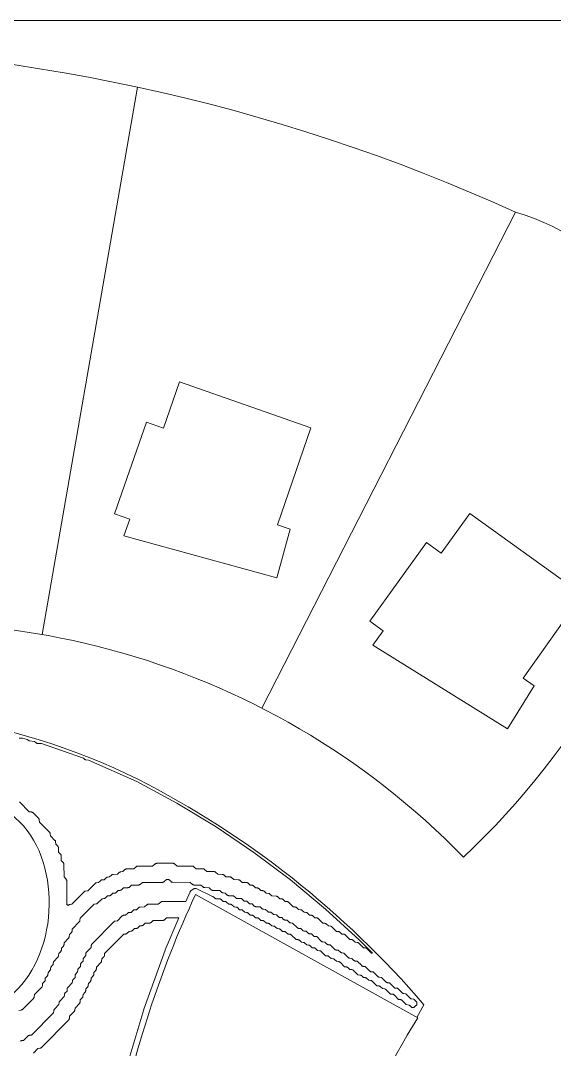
# Model space of a CAD drawing. Header units: inches. Extents: x 36 to 190, y -75 to 56.
# Drawn here: x 43.85 to 49.11, y 45.76 to 55.9 of the extents above; entities that cross this region are included whole.
import ezdxf

# ---------------------------------------------------------------- set-up
doc = ezdxf.new("R2010")
doc.units = ezdxf.units.IN
doc.layers.add('01_ORIGINAL_CAD', color=7, linetype='Continuous', lineweight=20)
doc.layers.add('02_APPROVED_PDF_OUTLINES', color=7, linetype='Continuous', lineweight=15)

# ---------------------------------------------------------------- blocks, each defined once
blk = doc.blocks.new('01_SCALLOP')
at = {"layer": '01_ORIGINAL_CAD'}
blk.add_line((36.248, 55.9), (71.442, 55.9), dxfattribs=at)
for points in [[(45, 55.245), (44.06, 49.85)], [(48.726, 54.013), (46.225, 49.126)]]:
    blk.add_lwpolyline(points, dxfattribs=at)
for points in [[(46.381, 50.933), (46.709, 51.889), (45.415, 52.34), (45.257, 51.885), (45.088, 51.944), (44.773, 51.041), (44.923, 50.989), (44.866, 50.824), (46.374, 50.409), (46.506, 50.889)], [(48.804, 49.422), (49.389, 50.246), (48.277, 51.045), (47.995, 50.654), (47.85, 50.758), (47.292, 49.982), (47.421, 49.889), (47.319, 49.747), (48.648, 48.921), (48.911, 49.345)]]:
    blk.add_lwpolyline(points, close=True, dxfattribs=at)
for points in [[(44.283, 37.084, 0.090917), (40.931, 45.968, -0.652582), (40.931, 49.011, -0.158741), (45.004, 48.425, -0.098355), (47.824, 46.203), (47.755, 46.078)], [(47.087, 44.63, -0.062406), (47.763, 46.073), (45.572, 47.29, 0.058367), (44.801, 44.944, 0.058367)]]:
    blk.add_lwpolyline(points, format="xyb", dxfattribs=at)
for centre, radius, start, end in [((41.139, 37.317), 18.339, 65.5622, 90.1344), ((48.026, 51.672), 2.444, 0.7167, 73.3418), ((43.034, 53.196), 7.583, 313.0815, 348.6437), ((42.751, 42.34), 7.624, 44.2289, 105.6047)]:
    blk.add_arc(centre, radius, start, end, dxfattribs=at)
at = {"layer": '02_APPROVED_PDF_OUTLINES'}
for points in [[(43.832, 48.831), (43.865, 48.831), (43.911, 48.818), (43.923, 48.809), (43.925, 48.808), (43.928, 48.806), (43.932, 48.805), (43.935, 48.804), (43.984, 48.798), (44.001, 48.783), (44.004, 48.781), (44.007, 48.78), (44.011, 48.778), (44.014, 48.778), (44.018, 48.777), (44.055, 48.777), (44.467, 48.632), (44.476, 48.624), (44.479, 48.622), (44.481, 48.62), (44.484, 48.619), (44.487, 48.618), (44.49, 48.618), (44.516, 48.614), (44.993, 48.403), (45.389, 48.188), (45.775, 47.955), (46.148, 47.703), (46.508, 47.433), (46.854, 47.146), (47.186, 46.842), (47.316, 46.712), (47.307, 46.712), (47.262, 46.756), (47.26, 46.758), (47.257, 46.76), (47.254, 46.762), (47.25, 46.763), (47.247, 46.763), (47.227, 46.765), (47.183, 46.81), (47.18, 46.812), (47.177, 46.814), (47.174, 46.815), (47.171, 46.816), (47.167, 46.817), (47.147, 46.819), (47.127, 46.838), (47.124, 46.841), (47.121, 46.843), (47.117, 46.844), (47.114, 46.845), (47.11, 46.845), (47.094, 46.846), (47.047, 46.892), (47.045, 46.894), (47.042, 46.895), (47.04, 46.897), (47.037, 46.898), (47.034, 46.899), (47.031, 46.899), (47.014, 46.9), (46.994, 46.919), (46.991, 46.921), (46.988, 46.923), (46.985, 46.924), (46.981, 46.925), (46.978, 46.926), (46.961, 46.926), (46.917, 46.971), (46.914, 46.973), (46.911, 46.975), (46.908, 46.976), (46.905, 46.977), (46.902, 46.978), (46.882, 46.98), (46.861, 46.999), (46.858, 47.002), (46.855, 47.003), (46.852, 47.005), (46.848, 47.006), (46.845, 47.006), (46.828, 47.007), (46.784, 47.051), (46.782, 47.053), (46.779, 47.055), (46.775, 47.057), (46.772, 47.058), (46.769, 47.058), (46.749, 47.06), (46.728, 47.08), (46.725, 47.082), (46.722, 47.084), (46.719, 47.085), (46.715, 47.086), (46.712, 47.087), (46.695, 47.087), (46.675, 47.106), (46.672, 47.109), (46.669, 47.111), (46.666, 47.112), (46.662, 47.113), (46.659, 47.113), (46.642, 47.114), (46.622, 47.133), (46.619, 47.136), (46.616, 47.137), (46.613, 47.139), (46.609, 47.14), (46.606, 47.14), (46.589, 47.141), (46.568, 47.16), (46.566, 47.162), (46.563, 47.164), (46.559, 47.166), (46.556, 47.166), (46.552, 47.167), (46.536, 47.168), (46.492, 47.212), (46.489, 47.214), (46.486, 47.216), (46.483, 47.217), (46.48, 47.219), (46.476, 47.219), (46.456, 47.221), (46.436, 47.24), (46.433, 47.243), (46.43, 47.245), (46.427, 47.246), (46.423, 47.247), (46.42, 47.247), (46.403, 47.248), (46.382, 47.267), (46.38, 47.269), (46.378, 47.271), (46.375, 47.272), (46.372, 47.273), (46.369, 47.274), (46.366, 47.274), (46.323, 47.275), (46.306, 47.292), (46.303, 47.295), (46.3, 47.296), (46.297, 47.298), (46.294, 47.299), (46.29, 47.299), (46.27, 47.301), (46.25, 47.321), (46.247, 47.323), (46.244, 47.325), (46.241, 47.326), (46.237, 47.327), (46.234, 47.328), (46.217, 47.328), (46.197, 47.348), (46.194, 47.35), (46.191, 47.352), (46.187, 47.353), (46.184, 47.354), (46.18, 47.355), (46.164, 47.355), (46.143, 47.374), (46.141, 47.377), (46.138, 47.379), (46.134, 47.38), (46.131, 47.381), (46.127, 47.381), (46.111, 47.382), (46.09, 47.401), (46.088, 47.403), (46.085, 47.405), (46.083, 47.406), (46.08, 47.407), (46.077, 47.408), (46.074, 47.408), (46.031, 47.409), (46.011, 47.428), (46.008, 47.43), (46.006, 47.432), (46.003, 47.433), (46, 47.434), (45.997, 47.435), (45.994, 47.435), (45.951, 47.436), (45.931, 47.455), (45.929, 47.457), (45.926, 47.458), (45.923, 47.46), (45.92, 47.461), (45.917, 47.461), (45.914, 47.462), (45.871, 47.463), (45.851, 47.482), (45.849, 47.484), (45.846, 47.485), (45.843, 47.487), (45.841, 47.488), (45.838, 47.488), (45.835, 47.488), (45.791, 47.489), (45.768, 47.51), (45.766, 47.512), (45.763, 47.513), (45.76, 47.514), (45.758, 47.515), (45.755, 47.516), (45.752, 47.516), (45.685, 47.516), (45.662, 47.537), (45.659, 47.538), (45.657, 47.54), (45.654, 47.541), (45.651, 47.542), (45.648, 47.543), (45.645, 47.543), (45.578, 47.543), (45.556, 47.563), (45.553, 47.565), (45.551, 47.567), (45.548, 47.568), (45.545, 47.569), (45.542, 47.569), (45.539, 47.57), (45.392, 47.57), (45.366, 47.591), (45.363, 47.593), (45.36, 47.595), (45.357, 47.596), (45.354, 47.596), (45.35, 47.597), (45.191, 47.597), (45.187, 47.596), (45.184, 47.596), (45.181, 47.594), (45.178, 47.593), (45.175, 47.591), (45.149, 47.57), (45.002, 47.569), (44.999, 47.569), (44.996, 47.568), (44.993, 47.568), (44.991, 47.566), (44.988, 47.565), (44.986, 47.563), (44.963, 47.543), (44.893, 47.541), (44.89, 47.541), (44.887, 47.541), (44.884, 47.54), (44.881, 47.538), (44.878, 47.537), (44.876, 47.535), (44.855, 47.515), (44.835, 47.513), (44.832, 47.513), (44.829, 47.511), (44.826, 47.51), (44.823, 47.508), (44.82, 47.506), (44.803, 47.489), (44.76, 47.488), (44.757, 47.487), (44.754, 47.487), (44.751, 47.486), (44.748, 47.484), (44.746, 47.483), (44.743, 47.481), (44.723, 47.462), (44.706, 47.461), (44.703, 47.46), (44.699, 47.459), (44.696, 47.458), (44.693, 47.456), (44.69, 47.454), (44.67, 47.435), (44.653, 47.434), (44.65, 47.433), (44.646, 47.433), (44.643, 47.431), (44.64, 47.429), (44.637, 47.427), (44.617, 47.407), (44.597, 47.406), (44.593, 47.405), (44.59, 47.404), (44.587, 47.402), (44.584, 47.401), (44.581, 47.398), (44.51, 47.326), (44.487, 47.323), (44.484, 47.322), (44.481, 47.321), (44.478, 47.32), (44.475, 47.318), (44.473, 47.316), (44.352, 47.193), (44.335, 47.192), (44.332, 47.192), (44.328, 47.191), (44.325, 47.189), (44.322, 47.188), (44.319, 47.185), (44.316, 47.182), (44.312, 47.185), (44.309, 47.188), (44.306, 47.189), (44.303, 47.191), (44.303, 47.191), (44.302, 47.425), (44.302, 47.428), (44.301, 47.432), (44.3, 47.435), (44.298, 47.438), (44.296, 47.441), (44.276, 47.464), (44.275, 47.586), (44.275, 47.589), (44.274, 47.593), (44.273, 47.596), (44.271, 47.599), (44.269, 47.602), (44.248, 47.625), (44.247, 47.669), (44.247, 47.672), (44.247, 47.675), (44.246, 47.678), (44.244, 47.681), (44.243, 47.684), (44.241, 47.686), (44.222, 47.706), (44.221, 47.75), (44.221, 47.753), (44.22, 47.756), (44.219, 47.759), (44.218, 47.762), (44.216, 47.764), (44.214, 47.766), (44.194, 47.787), (44.193, 47.808), (44.192, 47.811), (44.191, 47.814), (44.19, 47.818), (44.188, 47.821), (44.186, 47.823), (44.141, 47.868), (44.139, 47.888), (44.139, 47.892), (44.138, 47.895), (44.136, 47.898), (44.135, 47.901), (44.132, 47.904), (44.034, 48.003), (44.031, 48.026), (44.03, 48.029), (44.029, 48.032), (44.028, 48.035), (44.026, 48.038), (44.024, 48.04), (43.968, 48.096), (43.966, 48.098), (43.963, 48.1), (43.96, 48.101), (43.956, 48.102), (43.953, 48.103), (43.933, 48.105), (43.838, 48.201)], [(43.831, 46.148), (43.854, 46.151), (43.857, 46.152), (43.86, 46.153), (43.863, 46.155), (43.866, 46.156), (43.868, 46.159), (43.974, 46.266), (43.976, 46.268), (43.978, 46.271), (43.98, 46.274), (43.981, 46.277), (43.981, 46.28), (43.984, 46.303), (44.056, 46.376), (44.058, 46.378), (44.06, 46.381), (44.061, 46.384), (44.062, 46.388), (44.063, 46.391), (44.064, 46.412), (44.084, 46.433), (44.086, 46.435), (44.088, 46.438), (44.089, 46.442), (44.09, 46.445), (44.09, 46.449), (44.091, 46.466), (44.11, 46.486), (44.112, 46.489), (44.114, 46.492), (44.116, 46.495), (44.117, 46.499), (44.117, 46.502), (44.118, 46.519), (44.137, 46.54), (44.139, 46.543), (44.141, 46.546), (44.142, 46.549), (44.143, 46.552), (44.143, 46.556), (44.144, 46.573), (44.163, 46.594), (44.165, 46.596), (44.167, 46.599), (44.169, 46.603), (44.169, 46.606), (44.17, 46.61), (44.171, 46.626), (44.214, 46.671), (44.217, 46.674), (44.218, 46.677), (44.22, 46.68), (44.221, 46.683), (44.221, 46.687), (44.223, 46.707), (44.243, 46.728), (44.245, 46.731), (44.247, 46.734), (44.248, 46.737), (44.249, 46.74), (44.249, 46.744), (44.25, 46.761), (44.269, 46.782), (44.271, 46.784), (44.273, 46.787), (44.274, 46.791), (44.275, 46.794), (44.276, 46.798), (44.276, 46.814), (44.32, 46.859), (44.322, 46.862), (44.324, 46.865), (44.326, 46.868), (44.327, 46.871), (44.327, 46.874), (44.329, 46.895), (44.348, 46.916), (44.351, 46.919), (44.352, 46.922), (44.354, 46.925), (44.355, 46.928), (44.355, 46.932), (44.356, 46.949), (44.426, 47.02), (44.428, 47.023), (44.43, 47.026), (44.431, 47.029), (44.432, 47.032), (44.433, 47.036), (44.435, 47.056), (44.572, 47.195), (44.592, 47.197), (44.595, 47.197), (44.598, 47.198), (44.602, 47.2), (44.605, 47.202), (44.607, 47.204), (44.651, 47.248), (44.667, 47.249), (44.671, 47.249), (44.675, 47.25), (44.678, 47.252), (44.681, 47.253), (44.684, 47.256), (44.704, 47.275), (44.721, 47.276), (44.724, 47.276), (44.728, 47.277), (44.731, 47.279), (44.734, 47.28), (44.737, 47.283), (44.757, 47.302), (44.774, 47.303), (44.777, 47.303), (44.781, 47.304), (44.784, 47.305), (44.787, 47.307), (44.79, 47.31), (44.81, 47.329), (44.827, 47.33), (44.83, 47.33), (44.834, 47.331), (44.837, 47.332), (44.84, 47.334), (44.843, 47.336), (44.863, 47.355), (44.906, 47.356), (44.909, 47.357), (44.912, 47.357), (44.915, 47.358), (44.917, 47.36), (44.92, 47.361), (44.922, 47.363), (44.942, 47.382), (45.008, 47.382), (45.011, 47.383), (45.014, 47.383), (45.017, 47.384), (45.02, 47.385), (45.023, 47.387), (45.025, 47.389), (45.048, 47.409), (45.247, 47.409), (45.25, 47.41), (45.253, 47.41), (45.256, 47.411), (45.259, 47.412), (45.261, 47.414), (45.264, 47.416), (45.287, 47.436), (45.308, 47.436), (45.331, 47.416), (45.333, 47.414), (45.336, 47.412), (45.339, 47.411), (45.341, 47.41), (45.344, 47.41), (45.347, 47.41), (45.52, 47.409), (45.543, 47.389), (45.546, 47.387), (45.548, 47.386), (45.551, 47.385), (45.554, 47.384), (45.557, 47.383), (45.56, 47.383), (45.626, 47.383), (45.646, 47.364), (45.648, 47.362), (45.651, 47.36), (45.654, 47.359), (45.657, 47.358), (45.66, 47.357), (45.663, 47.357), (45.706, 47.356), (45.726, 47.337), (45.728, 47.335), (45.731, 47.333), (45.734, 47.332), (45.736, 47.331), (45.74, 47.33), (45.743, 47.33), (45.812, 47.329), (45.829, 47.312), (45.832, 47.31), (45.835, 47.308), (45.838, 47.306), (45.841, 47.305), (45.844, 47.305), (45.864, 47.303), (45.885, 47.283), (45.887, 47.282), (45.89, 47.28), (45.893, 47.279), (45.896, 47.278), (45.899, 47.277), (45.902, 47.277), (45.945, 47.276), (45.968, 47.255), (45.971, 47.253), (45.973, 47.252), (45.976, 47.251), (45.979, 47.25), (45.982, 47.249), (45.985, 47.249), (46.024, 47.249), (46.041, 47.232), (46.044, 47.229), (46.047, 47.228), (46.05, 47.226), (46.053, 47.225), (46.057, 47.225), (46.077, 47.223), (46.098, 47.203), (46.1, 47.201), (46.103, 47.199), (46.107, 47.198), (46.11, 47.197), (46.114, 47.196), (46.13, 47.196), (46.151, 47.176), (46.153, 47.174), (46.156, 47.173), (46.158, 47.171), (46.161, 47.17), (46.164, 47.17), (46.167, 47.169), (46.21, 47.169), (46.227, 47.151), (46.23, 47.149), (46.233, 47.147), (46.236, 47.146), (46.239, 47.145), (46.243, 47.144), (46.263, 47.142), (46.284, 47.123), (46.286, 47.12), (46.289, 47.119), (46.293, 47.117), (46.296, 47.116), (46.3, 47.116), (46.316, 47.115), (46.334, 47.098), (46.336, 47.095), (46.339, 47.094), (46.342, 47.092), (46.346, 47.091), (46.349, 47.091), (46.369, 47.089), (46.39, 47.069), (46.393, 47.067), (46.396, 47.065), (46.399, 47.064), (46.402, 47.063), (46.406, 47.062), (46.422, 47.062), (46.44, 47.044), (46.443, 47.042), (46.446, 47.04), (46.449, 47.039), (46.452, 47.038), (46.455, 47.037), (46.475, 47.035), (46.496, 47.016), (46.499, 47.013), (46.502, 47.011), (46.505, 47.01), (46.509, 47.009), (46.512, 47.009), (46.529, 47.008), (46.576, 46.962), (46.578, 46.96), (46.58, 46.959), (46.583, 46.957), (46.586, 46.956), (46.589, 46.955), (46.592, 46.955), (46.609, 46.954), (46.629, 46.935), (46.632, 46.933), (46.635, 46.931), (46.638, 46.93), (46.642, 46.929), (46.645, 46.928), (46.662, 46.928), (46.682, 46.908), (46.685, 46.906), (46.688, 46.904), (46.691, 46.903), (46.695, 46.902), (46.698, 46.901), (46.715, 46.901), (46.735, 46.882), (46.738, 46.879), (46.741, 46.877), (46.744, 46.876), (46.748, 46.875), (46.751, 46.875), (46.768, 46.874), (46.812, 46.83), (46.815, 46.827), (46.818, 46.826), (46.821, 46.824), (46.824, 46.823), (46.827, 46.823), (46.847, 46.821), (46.868, 46.801), (46.871, 46.799), (46.874, 46.797), (46.877, 46.796), (46.881, 46.795), (46.884, 46.794), (46.901, 46.794), (46.945, 46.749), (46.947, 46.747), (46.95, 46.745), (46.954, 46.744), (46.957, 46.743), (46.96, 46.742), (46.98, 46.74), (47.001, 46.721), (47.004, 46.718), (47.007, 46.717), (47.01, 46.715), (47.014, 46.714), (47.017, 46.714), (47.034, 46.713), (47.078, 46.669), (47.08, 46.667), (47.083, 46.665), (47.086, 46.663), (47.09, 46.662), (47.093, 46.662), (47.113, 46.66), (47.134, 46.64), (47.137, 46.638), (47.14, 46.636), (47.143, 46.635), (47.147, 46.634), (47.15, 46.633), (47.166, 46.633), (47.211, 46.589), (47.213, 46.586), (47.216, 46.584), (47.219, 46.583), (47.223, 46.582), (47.226, 46.581), (47.246, 46.58), (47.29, 46.535), (47.293, 46.533), (47.296, 46.531), (47.299, 46.529), (47.302, 46.528), (47.306, 46.528), (47.325, 46.526), (47.37, 46.481), (47.373, 46.479), (47.376, 46.477), (47.379, 46.476), (47.382, 46.475), (47.386, 46.474), (47.405, 46.472), (47.45, 46.428), (47.452, 46.425), (47.455, 46.423), (47.459, 46.422), (47.462, 46.421), (47.465, 46.42), (47.485, 46.419), (47.53, 46.374), (47.532, 46.372), (47.535, 46.37), (47.538, 46.368), (47.542, 46.367), (47.545, 46.367), (47.565, 46.365), (47.609, 46.32), (47.612, 46.318), (47.615, 46.316), (47.618, 46.315), (47.621, 46.314), (47.625, 46.313), (47.644, 46.311), (47.689, 46.267), (47.692, 46.265), (47.695, 46.263), (47.698, 46.261), (47.701, 46.26), (47.704, 46.26), (47.724, 46.258), (47.755, 46.227), (47.755, 46.2), (47.754, 46.199), (47.75, 46.198), (47.748, 46.197), (47.745, 46.195), (47.742, 46.193), (47.725, 46.176), (47.706, 46.176), (47.688, 46.193), (47.686, 46.195), (47.683, 46.197), (47.68, 46.198), (47.677, 46.199), (47.648, 46.207), (47.609, 46.246), (47.606, 46.249), (47.603, 46.251), (47.6, 46.252), (47.597, 46.253), (47.593, 46.254), (47.573, 46.255), (47.529, 46.3), (47.526, 46.302), (47.523, 46.304), (47.52, 46.306), (47.517, 46.307), (47.513, 46.307), (47.494, 46.309), (47.449, 46.354), (47.446, 46.356), (47.444, 46.358), (47.44, 46.359), (47.437, 46.36), (47.434, 46.361), (47.414, 46.363), (47.393, 46.382), (47.39, 46.385), (47.387, 46.386), (47.384, 46.388), (47.38, 46.389), (47.377, 46.389), (47.36, 46.39), (47.313, 46.436), (47.311, 46.438), (47.309, 46.439), (47.306, 46.441), (47.303, 46.442), (47.3, 46.442), (47.297, 46.443), (47.28, 46.444), (47.26, 46.463), (47.257, 46.465), (47.254, 46.467), (47.251, 46.468), (47.247, 46.469), (47.244, 46.47), (47.227, 46.47), (47.207, 46.49), (47.204, 46.492), (47.201, 46.494), (47.198, 46.495), (47.194, 46.496), (47.191, 46.496), (47.174, 46.497), (47.13, 46.541), (47.128, 46.544), (47.125, 46.545), (47.121, 46.547), (47.118, 46.548), (47.115, 46.549), (47.095, 46.55), (47.074, 46.57), (47.071, 46.572), (47.068, 46.574), (47.065, 46.575), (47.061, 46.576), (47.058, 46.577), (47.041, 46.578), (46.997, 46.622), (46.995, 46.624), (46.992, 46.626), (46.989, 46.627), (46.985, 46.628), (46.982, 46.629), (46.962, 46.631), (46.941, 46.65), (46.938, 46.653), (46.935, 46.655), (46.932, 46.656), (46.929, 46.657), (46.925, 46.657), (46.908, 46.658), (46.888, 46.677), (46.885, 46.679), (46.882, 46.681), (46.879, 46.683), (46.875, 46.684), (46.872, 46.684), (46.855, 46.685), (46.811, 46.729), (46.809, 46.731), (46.806, 46.733), (46.803, 46.735), (46.799, 46.736), (46.796, 46.736), (46.776, 46.738), (46.755, 46.758), (46.752, 46.76), (46.749, 46.762), (46.746, 46.763), (46.743, 46.764), (46.739, 46.764), (46.722, 46.765), (46.702, 46.784), (46.699, 46.787), (46.696, 46.789), (46.693, 46.79), (46.689, 46.791), (46.686, 46.791), (46.669, 46.792), (46.649, 46.811), (46.646, 46.813), (46.643, 46.815), (46.64, 46.817), (46.636, 46.818), (46.633, 46.818), (46.616, 46.819), (46.596, 46.838), (46.593, 46.84), (46.59, 46.842), (46.587, 46.844), (46.583, 46.844), (46.58, 46.845), (46.563, 46.846), (46.519, 46.89), (46.516, 46.892), (46.513, 46.894), (46.51, 46.895), (46.507, 46.896), (46.504, 46.897), (46.484, 46.899), (46.463, 46.918), (46.46, 46.921), (46.457, 46.923), (46.454, 46.924), (46.45, 46.925), (46.447, 46.925), (46.43, 46.926), (46.41, 46.945), (46.407, 46.947), (46.404, 46.949), (46.401, 46.951), (46.397, 46.952), (46.394, 46.952), (46.377, 46.953), (46.356, 46.972), (46.354, 46.974), (46.351, 46.976), (46.347, 46.978), (46.344, 46.978), (46.34, 46.979), (46.324, 46.98), (46.303, 46.999), (46.301, 47.001), (46.298, 47.003), (46.294, 47.004), (46.291, 47.005), (46.287, 47.006), (46.271, 47.006), (46.25, 47.026), (46.247, 47.028), (46.244, 47.03), (46.241, 47.031), (46.238, 47.032), (46.234, 47.032), (46.217, 47.033), (46.197, 47.052), (46.194, 47.055), (46.191, 47.057), (46.188, 47.058), (46.185, 47.059), (46.181, 47.059), (46.164, 47.06), (46.144, 47.079), (46.141, 47.081), (46.138, 47.083), (46.135, 47.085), (46.131, 47.086), (46.128, 47.086), (46.111, 47.087), (46.091, 47.106), (46.088, 47.108), (46.085, 47.11), (46.082, 47.112), (46.078, 47.112), (46.075, 47.113), (46.058, 47.114), (46.038, 47.133), (46.035, 47.135), (46.032, 47.137), (46.029, 47.138), (46.025, 47.139), (46.022, 47.14), (46.005, 47.14), (45.985, 47.16), (45.982, 47.162), (45.979, 47.164), (45.975, 47.165), (45.972, 47.166), (45.968, 47.166), (45.952, 47.167), (45.931, 47.186), (45.929, 47.189), (45.926, 47.191), (45.922, 47.192), (45.919, 47.193), (45.915, 47.193), (45.899, 47.194), (45.878, 47.213), (45.875, 47.216), (45.872, 47.217), (45.869, 47.219), (45.866, 47.22), (45.862, 47.22), (45.845, 47.221), (45.825, 47.24), (45.823, 47.242), (45.82, 47.244), (45.817, 47.245), (45.815, 47.246), (45.812, 47.247), (45.809, 47.247), (45.773, 47.248), (45.743, 47.269), (45.739, 47.271), (45.58, 47.347), (45.577, 47.348), (45.574, 47.349), (45.571, 47.35), (45.568, 47.35), (45.565, 47.349), (45.561, 47.348), (45.558, 47.347), (45.556, 47.346), (45.528, 47.328), (45.525, 47.326), (45.522, 47.323), (45.52, 47.32), (45.519, 47.317), (45.477, 47.221), (45.245, 47.221), (45.241, 47.221), (45.238, 47.22), (45.235, 47.219), (45.232, 47.217), (45.229, 47.215), (45.203, 47.194), (45.109, 47.194), (45.106, 47.193), (45.103, 47.193), (45.1, 47.192), (45.097, 47.191), (45.095, 47.189), (45.092, 47.187), (45.07, 47.167), (45.026, 47.166), (45.023, 47.166), (45.02, 47.165), (45.017, 47.164), (45.014, 47.163), (45.012, 47.161), (45.009, 47.159), (44.989, 47.139), (44.969, 47.137), (44.965, 47.137), (44.962, 47.136), (44.959, 47.134), (44.956, 47.132), (44.953, 47.13), (44.936, 47.113), (44.92, 47.112), (44.916, 47.112), (44.912, 47.111), (44.909, 47.109), (44.906, 47.107), (44.903, 47.105), (44.883, 47.086), (44.866, 47.085), (44.863, 47.085), (44.86, 47.084), (44.858, 47.083), (44.855, 47.082), (44.852, 47.08), (44.85, 47.078), (44.802, 47.031), (44.78, 47.028), (44.776, 47.027), (44.773, 47.026), (44.77, 47.025), (44.768, 47.023), (44.765, 47.021), (44.552, 46.803), (44.549, 46.801), (44.547, 46.798), (44.546, 46.795), (44.545, 46.791), (44.544, 46.788), (44.543, 46.768), (44.497, 46.72), (44.495, 46.718), (44.493, 46.715), (44.492, 46.713), (44.491, 46.71), (44.49, 46.707), (44.49, 46.704), (44.489, 46.687), (44.47, 46.666), (44.468, 46.663), (44.466, 46.66), (44.465, 46.657), (44.464, 46.654), (44.464, 46.65), (44.463, 46.633), (44.446, 46.615), (44.443, 46.613), (44.442, 46.61), (44.44, 46.607), (44.439, 46.603), (44.439, 46.6), (44.437, 46.58), (44.417, 46.559), (44.415, 46.556), (44.413, 46.553), (44.412, 46.55), (44.411, 46.546), (44.411, 46.543), (44.41, 46.526), (44.393, 46.508), (44.391, 46.505), (44.389, 46.502), (44.387, 46.499), (44.386, 46.496), (44.386, 46.493), (44.384, 46.472), (44.365, 46.451), (44.362, 46.449), (44.361, 46.446), (44.359, 46.442), (44.358, 46.439), (44.358, 46.435), (44.357, 46.419), (44.313, 46.374), (44.311, 46.371), (44.309, 46.368), (44.308, 46.365), (44.307, 46.362), (44.306, 46.358), (44.305, 46.338), (44.285, 46.317), (44.283, 46.314), (44.281, 46.311), (44.28, 46.308), (44.279, 46.305), (44.279, 46.301), (44.278, 46.284), (44.234, 46.24), (44.232, 46.237), (44.23, 46.234), (44.229, 46.231), (44.228, 46.228), (44.227, 46.224), (44.225, 46.204), (44.181, 46.159), (44.179, 46.156), (44.177, 46.153), (44.176, 46.15), (44.175, 46.147), (44.174, 46.144), (44.172, 46.124), (43.955, 45.904), (43.936, 45.902), (43.932, 45.901), (43.929, 45.9), (43.926, 45.899), (43.923, 45.897), (43.92, 45.895), (43.876, 45.85), (43.86, 45.85), (43.857, 45.849), (43.853, 45.848), (43.85, 45.847), (43.847, 45.845)], [(43.973, 45.727), (44.017, 45.772), (44.037, 45.774), (44.04, 45.774), (44.044, 45.775), (44.047, 45.777), (44.05, 45.779), (44.053, 45.781), (44.322, 46.054), (44.324, 46.056), (44.326, 46.059), (44.327, 46.063), (44.328, 46.066), (44.329, 46.069), (44.33, 46.089), (44.376, 46.137), (44.378, 46.14), (44.38, 46.142), (44.381, 46.145), (44.382, 46.148), (44.383, 46.15), (44.383, 46.153), (44.384, 46.17), (44.428, 46.215), (44.43, 46.218), (44.432, 46.221), (44.433, 46.224), (44.434, 46.227), (44.435, 46.23), (44.436, 46.251), (44.456, 46.272), (44.458, 46.275), (44.46, 46.278), (44.461, 46.281), (44.462, 46.284), (44.462, 46.288), (44.463, 46.305), (44.482, 46.325), (44.484, 46.328), (44.486, 46.331), (44.488, 46.335), (44.488, 46.338), (44.489, 46.341), (44.49, 46.359), (44.509, 46.379), (44.511, 46.382), (44.513, 46.385), (44.514, 46.388), (44.515, 46.392), (44.515, 46.395), (44.516, 46.412), (44.535, 46.433), (44.537, 46.436), (44.539, 46.439), (44.54, 46.442), (44.541, 46.445), (44.542, 46.449), (44.542, 46.466), (44.562, 46.487), (44.564, 46.489), (44.566, 46.492), (44.567, 46.496), (44.568, 46.499), (44.568, 46.503), (44.569, 46.52), (44.588, 46.54), (44.59, 46.543), (44.592, 46.546), (44.593, 46.549), (44.594, 46.553), (44.595, 46.556), (44.595, 46.573), (44.639, 46.618), (44.641, 46.62), (44.643, 46.623), (44.645, 46.626), (44.646, 46.63), (44.646, 46.633), (44.648, 46.654), (44.667, 46.675), (44.67, 46.677), (44.671, 46.68), (44.673, 46.684), (44.674, 46.687), (44.674, 46.691), (44.675, 46.707), (44.864, 46.899), (44.881, 46.9), (44.884, 46.901), (44.888, 46.901), (44.891, 46.903), (44.894, 46.905), (44.897, 46.907), (44.917, 46.926), (44.934, 46.927), (44.937, 46.927), (44.941, 46.928), (44.944, 46.93), (44.947, 46.932), (44.95, 46.934), (44.97, 46.953), (44.987, 46.954), (44.99, 46.954), (44.994, 46.955), (44.997, 46.957), (45, 46.958), (45.003, 46.961), (45.023, 46.98), (45.043, 46.982), (45.047, 46.983), (45.05, 46.984), (45.053, 46.985), (45.056, 46.987), (45.059, 46.989), (45.076, 47.007), (45.119, 47.008), (45.122, 47.008), (45.125, 47.009), (45.128, 47.01), (45.13, 47.011), (45.133, 47.013), (45.135, 47.015), (45.155, 47.033), (45.248, 47.034), (45.251, 47.034), (45.254, 47.034), (45.257, 47.035), (45.26, 47.037), (45.262, 47.038), (45.265, 47.04), (45.287, 47.06), (45.408, 47.06), (45.272, 46.743), (45.272, 46.742), (45.061, 46.158), (45.061, 46.157), (44.885, 45.564)]]:
    blk.add_lwpolyline(points, dxfattribs=at)
blk.add_open_spline([(42.152, 46.299), (41.894, 46.507), (41.713, 46.832), (41.637, 47.125), (41.599, 47.27), (41.587, 47.408), (41.641, 47.546), (41.694, 47.685), (41.813, 47.825), (41.937, 47.954), (42.062, 48.083), (42.191, 48.202), (42.327, 48.262), (42.462, 48.322), (42.604, 48.324), (42.762, 48.32), (43.071, 48.311), (43.446, 48.281), (43.702, 48.116), (44.227, 47.778), (44.256, 46.874), (43.859, 46.402), (43.468, 45.935), (42.661, 45.889), (42.152, 46.299)], degree=3, knots=[0, 0, 0, 0, 0.125755, 0.125755, 0.125755, 0.188473, 0.188473, 0.188473, 0.251474, 0.251474, 0.251474, 0.314646, 0.314646, 0.314646, 0.377599, 0.377599, 0.377599, 0.500406, 0.500406, 0.500406, 0.751841, 0.751841, 0.751841, 1, 1, 1, 1], dxfattribs=at)

msp = doc.modelspace()

# ---------------------------------------------------------------- block references
msp.add_blockref('01_SCALLOP', (0, 0))

doc.saveas('drawing.dxf')
